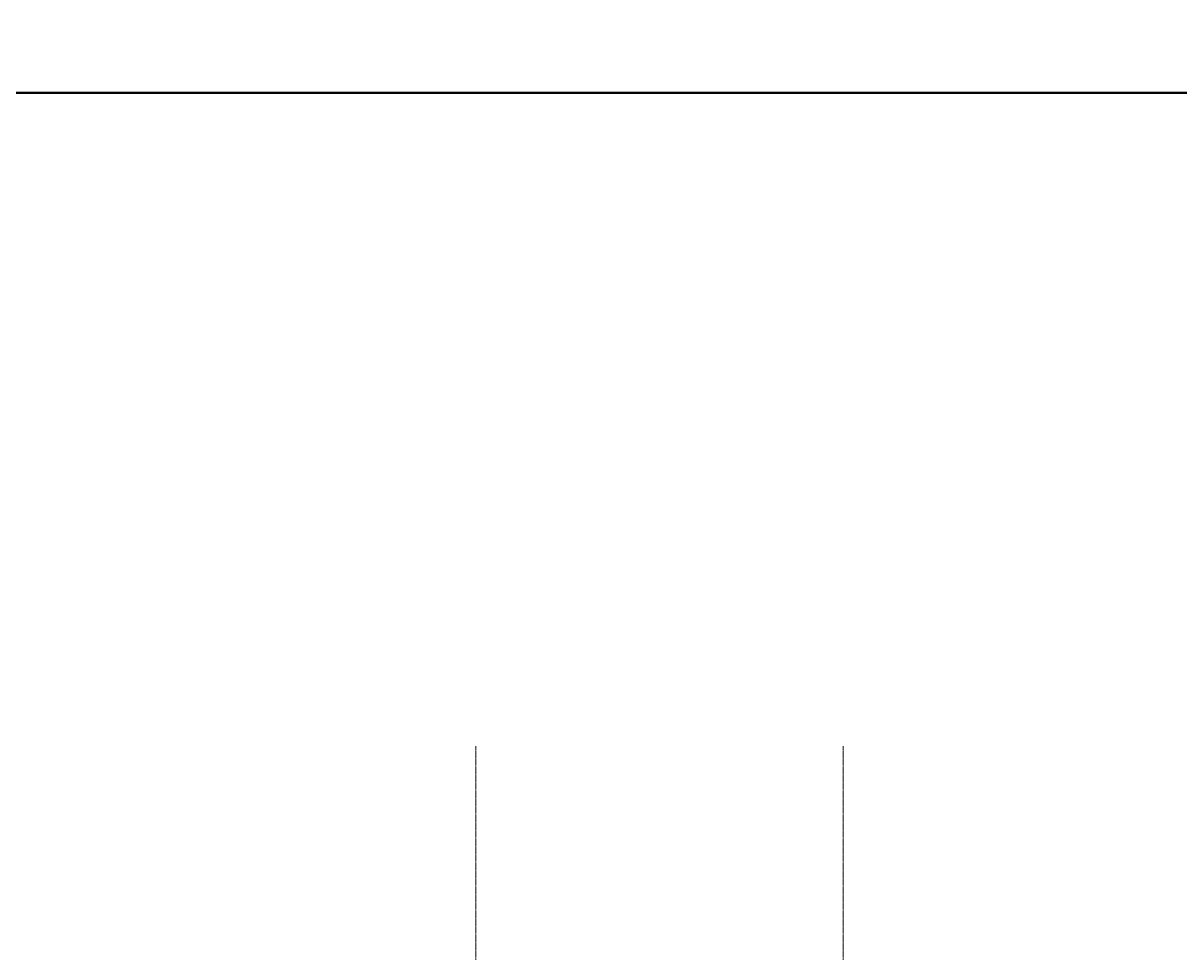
# Model space of a CAD drawing. Header units: millimetres. Extents: x 2390631 to 3136749, y 3674522 to 3929111.
# Drawn here: x 2430778 to 2454406, y 3847255 to 3866236 of the extents above; entities that cross this region are included whole.
import ezdxf

# ---------------------------------------------------------------- set-up
doc = ezdxf.new("R2010")
doc.units = ezdxf.units.MM
doc.header["$MEASUREMENT"] = 0
doc.linetypes.add('CENTER', pattern=[2, 1.25, -0.25, 0.25, -0.25])
for name, color, linetype, lineweight in [('0newfurnture', 30, 'Continuous', 15), ('centreline', 52, 'CENTER', 5), ('wall 0.4', 7, 'Continuous', 40)]:
    doc.layers.add(name, color=color, linetype=linetype, lineweight=lineweight)

# ---------------------------------------------------------------- blocks, each defined once
blk = doc.blocks.new('main grid')
at = {"layer": 'centreline', "ltscale": 5}
for p, q in [((2518911, 4018930), (2518911, 3987284)), ((2526411, 4018930), (2526411, 3987284))]:
    blk.add_line(p, q, dxfattribs=at)

msp = doc.modelspace()

# ---------------------------------------------------------------- linework, layer by layer
at = {"layer": 'centreline', "ltscale": 5}
msp.add_line((2440026, 3851476), (2440026, 3843418), dxfattribs=at)
at = {"layer": 'wall 0.4', "ltscale": 5}
for points in [[(2419644, 3929111), (2617705, 3929111), (2617776, 3864810), (2419715, 3864810)], [(2419715, 3864810), (2617776, 3864810), (2617776, 3786495), (2419715, 3786495)]]:
    msp.add_lwpolyline(points, close=True, dxfattribs=at)

# ---------------------------------------------------------------- block references
at = {"layer": '0newfurnture', "ltscale": 5}
msp.add_blockref('main grid', (-78885, -167454), dxfattribs=at)

doc.saveas('drawing.dxf')
